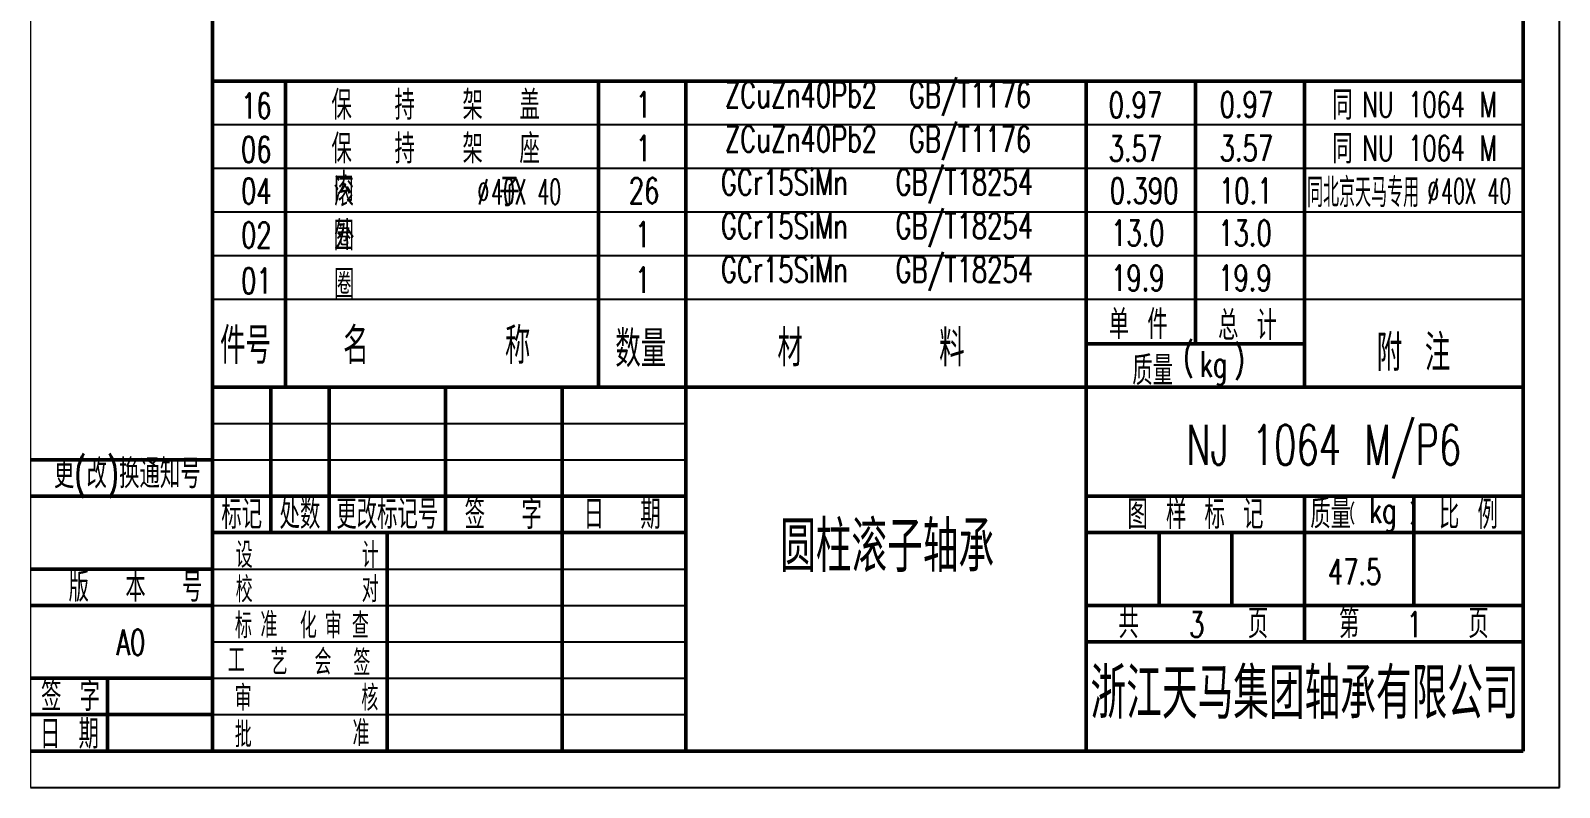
# Model space of a CAD drawing. Header units: millimetres. Extents: x 1952 to 19571, y 795 to 31228.
# Drawn here: x 1955.8 to 2165.8, y 1159.1 to 1263.1 of the extents above; entities that cross this region are included whole.
import ezdxf
from ezdxf.enums import TextEntityAlignment as Align

# ---------------------------------------------------------------- set-up
doc = ezdxf.new("R2010")
doc.units = ezdxf.units.MM
doc.header["$LTSCALE"] = 0.3
for name, color, linetype, lineweight in [('文字', 7, 'Continuous', 18), ('粗实线', 7, 'Continuous', 50), ('细实线', 7, 'Continuous', 18)]:
    doc.layers.add(name, color=color, linetype=linetype, lineweight=lineweight)
doc.styles.add('HCXuHaoStyle', font='txt', dxfattribs={"width": 0.667, "bigfont": 'hzfs'})
doc.styles.add('HZ', font='txt.shx', dxfattribs={"width": 0.67, "bigfont": 'hztxt (2).shx'})
doc.styles.add('HZ 小', font='txt.shx', dxfattribs={"width": 0.7, "bigfont": 'hztxt.shx'})
doc.styles.add('HZTXT', font='txt.shx', dxfattribs={"width": 0.7, "bigfont": 'hztxt.shx'})

msp = doc.modelspace()

# ---------------------------------------------------------------- linework, layer by layer
at = {"color": 0}
for p, q in [((2165.84142344, 1159.13423729), (2165.84142344, 1456.13423729)), ((2160.84142344, 1256.13423729), (1980.84142344, 1256.13423729)), ((2160.84142344, 1250.13423729), (1980.84142344, 1250.13423729)), ((2160.84142344, 1250.13423729), (1980.84142344, 1250.13423729)), ((2160.84142344, 1244.13423729), (1980.84142344, 1244.13423729)), ((2160.84142344, 1238.13423729), (1980.84142344, 1238.13423729)), ((2160.84142344, 1232.13423729), (1980.84142344, 1232.13423729)), ((2160.84142344, 1226.13423729), (1980.84142344, 1226.13423729)), ((1980.84142344, 1209.13423729), (2045.84137605, 1209.13423729)), ((1980.84142344, 1204.13423729), (2045.84137605, 1204.13423729)), ((1980.84142344, 1189.13423729), (2045.84137605, 1189.13423729)), ((1980.84142344, 1184.13423729), (2045.84137605, 1184.13423729)), ((1980.84142344, 1179.13423729), (2045.84137605, 1179.13423729)), ((1980.84142344, 1174.13423729), (2045.84137605, 1174.13423729)), ((1980.84142344, 1169.13423729), (2045.84137605, 1169.13423729)), ((1955.84142344, 1159.13423729), (2165.84142344, 1159.13423729))]:
    msp.add_line(p, q, dxfattribs=at)
at = {"layer": '粗实线', "color": 0}
for p, q in [((1980.84142344, 1164.13423729), (1980.84142344, 1451.13423729)), ((2160.84142344, 1451.13423729), (2160.84142344, 1164.13423729)), ((2160.84142344, 1256.13423729), (1980.84142344, 1256.13423729)), ((1990.84142344, 1256.13423729), (1990.84142344, 1214.22423729)), ((2033.84142344, 1256.13423729), (2033.84142344, 1214.22423729)), ((2045.84137605, 1256.13423729), (2045.84137605, 1214.13423729)), ((2100.84142344, 1256.13423729), (2100.84142344, 1214.13423729)), ((2115.84142344, 1256.13423729), (2115.84142344, 1220.04423729)), ((2130.84142344, 1256.06548729), (2130.84142344, 1214.13423729)), ((2130.62142344, 1220.04423729), (2100.84142344, 1220.04423729))]:
    msp.add_line(p, q, dxfattribs=at)
at = {"layer": '粗实线', "color": 0, "lineweight": 50}
for p, q in [((1980.84142344, 1214.13423729), (2160.84142344, 1214.13423729)), ((1988.84142344, 1194.13423729), (1988.84142344, 1214.13423729)), ((1996.84142344, 1194.13423729), (1996.84142344, 1214.13423729)), ((2012.84142344, 1194.13423729), (2012.84142344, 1214.13423729)), ((2028.84142344, 1194.13423729), (2028.84142344, 1214.13423729)), ((2045.84137605, 1164.13423729), (2045.84137605, 1214.13423729)), ((2100.84142344, 1164.13423729), (2100.84142344, 1214.13423729)), ((1980.84142344, 1204.13423729), (1955.84142344, 1204.13423729)), ((1980.84142344, 1204.13423729), (1955.84142344, 1204.13423729)), ((1980.84142344, 1199.13423729), (1955.84142344, 1199.13423729)), ((1980.84142344, 1199.13423729), (1955.84142344, 1199.13423729)), ((1980.84142344, 1199.13423729), (2045.84137605, 1199.13423729)), ((2100.84142344, 1199.13423729), (2160.84142344, 1199.13423729)), ((2130.84142344, 1179.13423729), (2130.84142344, 1199.13423729)), ((2145.84142344, 1184.13423729), (2145.84142344, 1199.13423729)), ((1980.84142344, 1194.13423729), (2045.84137605, 1194.13423729)), ((2004.84137605, 1164.13423729), (2004.84137605, 1194.13423729)), ((2028.84142344, 1164.13423729), (2028.84142344, 1194.13423729)), ((2100.84142344, 1194.13423729), (2160.84142344, 1194.13423729)), ((2110.84142344, 1184.13423729), (2110.84142344, 1194.13423729)), ((2120.84142344, 1184.13423729), (2120.84142344, 1194.13423729)), ((1980.84142344, 1189.13423729), (1955.84142344, 1189.13423729)), ((1980.84142344, 1189.13423729), (1955.84142344, 1189.13423729)), ((1980.84142344, 1184.13423729), (1955.84142344, 1184.13423729)), ((1980.84142344, 1184.13423729), (1955.84142344, 1184.13423729)), ((2100.84142344, 1184.13423729), (2160.84142344, 1184.13423729)), ((2100.84142344, 1179.13423729), (2160.84142344, 1179.13423729)), ((1980.84142344, 1174.13423729), (1955.84142344, 1174.13423729)), ((1980.84142344, 1174.13423729), (1955.84142344, 1174.13423729)), ((1966.42692672, 1174.13423729), (1966.42692672, 1164.13423729)), ((1980.84142344, 1169.13423729), (1955.84142344, 1169.13423729)), ((1980.84142344, 1169.13423729), (1955.84142344, 1169.13423729)), ((1980.84142344, 1164.13423729), (1955.84142344, 1164.13423729)), ((1980.84142344, 1164.13423729), (1955.84142344, 1164.13423729)), ((1980.84142344, 1164.13423729), (2160.84142344, 1164.13423729))]:
    msp.add_line(p, q, dxfattribs=at)
at = {"layer": '细实线', "color": 0}
msp.add_line((1955.84142344, 1456.13423729), (1955.84142344, 1159.13423729), dxfattribs=at)
at = {"layer": '细实线', "color": 0, "lineweight": 20}
msp.add_line((1955.84142344, 1159.13423729), (2165.84142344, 1159.13423729), dxfattribs=at)

# ---------------------------------------------------------------- texts
at = {"color": 1, "style": 'HZ 小', "width": 0.7}
for s, p in [('0.97', (2103.92878327, 1251.13423729)), ('0.97', (2119.1673411, 1251.18459273)), ('3.57', (2103.92878327, 1245.13423729)), ('3.57', (2119.1673411, 1245.18459273))]:
    msp.add_text(s, height=3.5, dxfattribs=at).set_placement(p)
at = {"color": 0, "style": 'HZ 小'}
for s, height, width, p in [('同', 4, 0.7, (2134.63779023, 1250.84628363)), ('NU 1064 M', 3.5, 0.65, (2138.7619563, 1251.18641544)), ('同', 4, 0.7, (2134.63779023, 1244.84628363)), ('NU 1064 M', 3.5, 0.65, (2138.7619563, 1245.18641544)), ('0.390', 3.5, 0.7, (2104.06953315, 1239.33468655)), ('10.1', 3.5, 0.7, (2119.07404776, 1239.33468655)), ('13.0', 3.5, 0.7, (2104.26228045, 1233.53423729)), ('13.0', 3.5, 0.7, (2118.97701269, 1233.53423729)), ('19.9', 3.5, 0.7, (2104.26228045, 1227.36109868)), ('19.9', 3.5, 0.7, (2118.97701269, 1227.36109868)), ('47.5', 3.5, 0.7, (2134.02775105, 1187.00880239))]:
    msp.add_text(s, height=height, dxfattribs=dict(at, width=width)).set_placement(p)
at = {"color": 0}
for s, insert, char_height, width, attachment_point, style in [('ZCuZn40Pb2  GB/T1176', (2072.24202402, 1251.36423729), 3.5, 69.2125, 8, 'HZ 小'), ('16', (1984.74339819, 1251.01301335), 3.5, 4.9, 7, 'HZ 小'), ('保', (1998.56729135, 1252.84628363), 4, 4.06, 5, 'HZ 小'), ('持', (2007.22991416, 1252.84628363), 4, 3.71, 5, 'HZ 小'), ('架', (2016.57137556, 1252.84628363), 4, 3.64, 5, 'HZ 小'), ('盖', (2024.3909967, 1252.84628363), 4, 3.57, 5, 'HZ 小'), ('1', (2038.97370908, 1251.17091476), 3.5, 1.225, 7, 'HZ 小'), ('ZCuZn40Pb2  GB/T1176', (2072.24202402, 1245.28729181), 3.5, 69.2125, 8, 'HZ 小'), ('06', (1984.74339819, 1245.01301335), 3.5, 5.5125, 7, 'HZ 小'), ('保', (1998.56729135, 1246.84628363), 4, 4.06, 5, 'HZ 小'), ('持', (2007.22991416, 1246.84628363), 4, 3.71, 5, 'HZ 小'), ('架', (2016.57137556, 1246.84628363), 4, 3.64, 5, 'HZ 小'), ('座', (2024.3909967, 1246.84628363), 4, 3.605, 5, 'HZ 小'), ('1', (2038.97370908, 1245.17091476), 3.5, 1.225, 7, 'HZ 小'), ('滚        子 ', (1997.46020309, 1238.9409041), 4, 41.685, 7, 'HZ 小'), ('内                圈', (1997.47283286, 1232.9099827), 4, 40.81, 7, 'HZ 小'), ('GCr15SiMn   GB/T18254', (2072.097211, 1239.36423729), 3.5, 71.05, 8, 'HZ 小'), ('04', (1984.75181483, 1239.29591996), 3.5, 5.5125, 7, 'HZ 小'), ('{\\W0.55;%%C  X}', (2017.20860959, 1239.20489528), 3.5, 16.3625, 7, 'HZ'), ('{\\W0.55;40}', (2019.08561791, 1239.20489528), 3.5, 4.8125, 7, 'HZ'), ('{\\W0.55;40}', (2025.43106521, 1239.20489528), 3.5, 4.33125, 7, 'HZ 小'), ('26', (2038.01137605, 1239.36117443), 3.5, 4.9, 7, 'HZ 小'), ('{\\W0.55;%%C  X}', (2147.71259312, 1239.29225954), 3.5, 16.3625, 7, 'HZ'), ('{\\W0.55;40}', (2149.58960144, 1239.29225954), 3.5, 4.8125, 7, 'HZ'), ('{\\W0.55;40}', (2155.93504875, 1239.29225954), 3.5, 4.33125, 7, 'HZ 小'), ('外                圈', (1997.5167797, 1226.28341632), 4, 41.23, 7, 'HZ 小'), ('GCr15SiMn   GB/T18254', (2072.097211, 1233.36423729), 3.5, 71.05, 8, 'HZ 小'), ('02', (1984.75181483, 1233.2558941), 3.5, 5.5125, 7, 'HZ 小'), ('1', (2038.86886442, 1233.3349433), 3.5, 1.225, 7, 'HZ 小'), ('GCr15SiMn   GB/T18254', (2072.097211, 1227.36423729), 3.5, 71.05, 8, 'HZ 小'), ('01', (1984.75181483, 1226.96952842), 3.5, 4.2875, 7, 'HZ 小'), ('1', (2038.86886442, 1227.07879309), 3.5, 1.225, 7, 'HZ 小'), ('件号', (1981.86604531, 1217.31348855), 5, 9.93125, 7, 'HZ 小'), ('名      称', (2011.63769316, 1219.79620397), 5, 41.2125, 5, 'HZ 小'), ('数量', (2036.16061943, 1216.85645239), 5, 10.01875, 7, 'HZ 小'), ('材      料', (2058.42311534, 1216.97565346), 5, 41.5625, 7, 'HZ 小'), ('(', (2114.16047086, 1215.38649216), 3.5, 1.225, 7, 'HZ 小'), (')', (2121.15408157, 1215.06729214), 3.5, 1.225, 7, 'HZ 小'), ('附 注', (2140.74323434, 1216.34231884), 5, 15.1375, 7, 'HZ 小'), ('kg', (2116.43201765, 1214.38220024), 3.5, 6.125, 7, 'HZ 小'), ('(      )', (2141.53011297, 1196.63423729), 2, 10.5, 5, 'HZTXT'), ('A0', (1967.61122716, 1177.31025609), 3.5, 5.5125, 7, 'HZ 小')]:
    msp.add_mtext(s, dxfattribs=dict(at, insert=insert, char_height=char_height, width=width, attachment_point=attachment_point, style=style))
at = {"insert": (2131.17644945, 1238.82313969), "char_height": 4, "width": 22.1925, "attachment_point": 7, "style": 'HZTXT'}
msp.add_mtext('{\\W0.55;同北京天马专用}', dxfattribs=at)
at = {"layer": '文字', "color": 0, "linetype": 'Continuous', "style": 'HZ 小', "width": 0.65}
msp.add_text('NJ 1064 M/P6', height=5.5, dxfattribs=at).set_placement((2114.57964357, 1203.4233709))
at = {"layer": '文字', "style": 'HCXuHaoStyle', "width": 0.667}
for s, p in [('设   ', (1988.30221169, 1191.18486788)), (' 计', (2001.45837738, 1191.18486788)), ('校   ', (1988.30221169, 1186.50532006)), (' 对', (2001.45837738, 1186.50532006)), ('标   ', (1988.20229719, 1181.54690582)), ('准', (1988.58129119, 1181.60143492)), ('化   ', (1997.11603085, 1181.54690582)), ('审', (1997.41365536, 1181.54690582)), ('查', (2001.140951, 1181.54690582)), ('工', (1984.11924815, 1176.60480284)), ('艺', (1989.98568264, 1176.52861237)), ('会', (1996.00260412, 1176.55242189)), ('签', (2001.3433287, 1176.45242189)), ('审   ', (1988.16254335, 1171.5981685)), (' 核', (2001.39530592, 1171.5981685)), ('批   ', (1988.17763291, 1166.56927175)), ('准', (2001.23289848, 1166.74870198))]:
    msp.add_text(s, height=3.5, dxfattribs=at).set_placement(p, align=Align.MIDDLE)
at = {"layer": '文字', "color": 0}
for s, insert, char_height, width, attachment_point, style in [('单 件', (2103.94096601, 1220.7307416), 4, 12.285, 7, 'HZ 小'), ('总 计', (2118.94948378, 1220.59065736), 4, 11.935, 7, 'HZ 小'), ('质量', (2107.17237886, 1214.40345111), 4, 7.875, 7, 'HZ 小'), ('更(改)换通知号', (1969.12391833, 1201.55633), 4, 30.52, 5, 'HZ 小'), ('标记', (1984.84142344, 1196.63423729), 4, 8.155, 5, 'HZ 小'), ('处数', (1992.84142344, 1196.63423729), 4, 8.015, 5, 'HZ 小'), ('更改标记号', (2004.83715104, 1196.63423729), 4, 20.65, 5, 'HZ 小'), ('签  字', (2020.7660974, 1196.63423729), 4, 16.135, 5, 'HZ 小'), ('日  期', (2037.10701254, 1196.63423729), 4, 15.4, 5, 'HZ 小'), ('图 样 标 记', (2115.84142344, 1196.63423729), 4, 28.665, 5, 'HZ 小'), ('质量    ', (2134.42217143, 1196.69913432), 4, 7.98, 5, 'HZTXT'), ('kg', (2141.57693634, 1196.63423729), 3.5, 6.125, 5, 'HZTXT'), ('比 例', (2153.34137605, 1196.63423729), 4, 11.725, 5, 'HZ 小'), ('圆柱滚子轴承', (2073.49520352, 1192.21188621), 7, 42.875, 5, 'HZ 小'), ('版  本  号 ', (1970.25567207, 1186.63423729), 4, 29.435, 5, 'HZ 小'), ('共      页', (2115.55511825, 1181.6150532), 4, 32.935, 5, 'HZ 小'), ('3', (2116.02241612, 1181.52511335), 3.5, 2.45, 5, 'HZ 小'), ('第      页', (2145.84142344, 1181.63423729), 4, 32.9, 5, 'HZ 小'), ('1', (2145.91108365, 1181.52511409), 3.5, 1.225, 5, 'HZ 小'), ('浙江天马集团轴承有限公司', (2130.83672206, 1172.0506959), 7, 71.60125, 5, 'HZ 小'), ('签 字', (1961.32552971, 1171.63423729), 4, 11.935, 5, 'HZ 小'), ('日 期', (1961.17976232, 1166.44594006), 4, 11.2, 5, 'HZ 小')]:
    msp.add_mtext(s, dxfattribs=dict(at, insert=insert, char_height=char_height, width=width, attachment_point=attachment_point, style=style))

doc.saveas('drawing.dxf')
